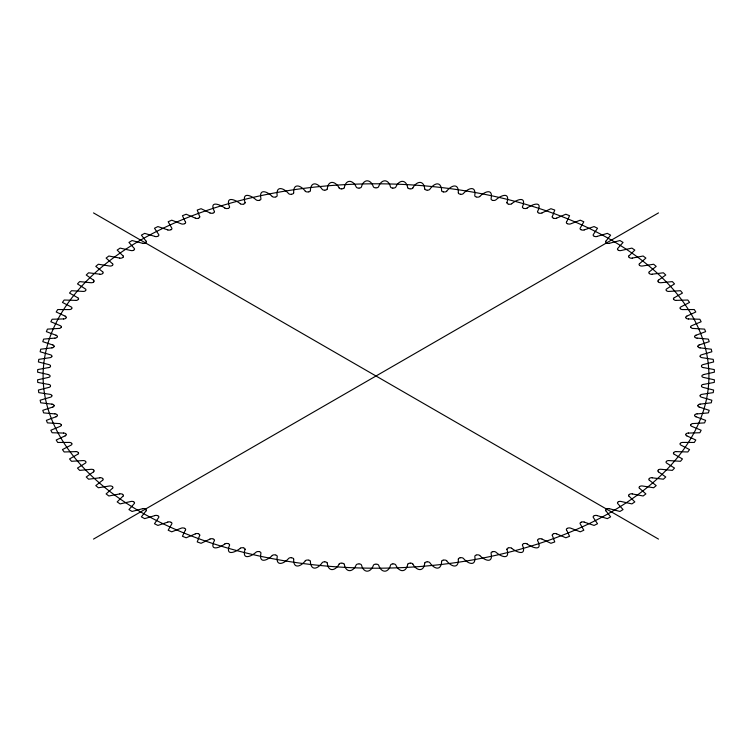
<?xml version="1.0" encoding="UTF-8"?>
<svg xmlns="http://www.w3.org/2000/svg" width="752" height="752" viewBox="0 0 752 752"><rect width="100%" height="100%" fill="white"/><g stroke="black" fill="none" stroke-linecap="round" stroke-linejoin="round"><path stroke-width="1.13" d="M50.459 366.271L50.478 366.008A2.576 1.485 0 0 0 48.899 364.588L38.408 361.966L38.521 361.101L38.766 359.371L49.82 357.689A2.576 1.485 0 0 0 51.879 356.476M701.541 385.804L701.522 385.945A2.576 1.485 0 0 0 703.101 387.412L713.592 390.034L713.479 390.899L713.234 392.629L702.18 394.311A2.576 1.485 0 0 0 700.121 395.524M293.637 192.86C293.242 182.604 300.744 185.274 305.378 191.234M458.363 559.14C458.758 569.396 451.256 566.726 446.622 560.766M310.35 190.623C310.811 180.724 317.88 182.915 322.223 189.354A2.576 1.485 0 0 0 324.77 190.19M441.65 561.377C441.189 571.276 434.12 569.085 429.777 562.646A2.576 1.485 0 0 0 427.23 561.81M245.03 549.439C241.73 560.353 250.886 556.828 256.178 552.109A2.576 1.485 0 0 1 258.979 551.592M506.97 202.561C510.27 191.647 501.114 195.172 495.822 199.891A2.576 1.485 0 0 1 493.021 200.408M54.069 346.437L53.994 346.7A2.576 1.485 0 0 1 51.935 347.894M697.931 405.582L698.006 405.3A2.576 1.485 0 0 1 700.065 404.106M327.252 188.893C328.22 179.672 335.486 181.082 339.218 187.991M424.748 563.107C423.78 572.328 416.514 570.918 412.782 564.009M229.492 545.247C225.158 556.217 234.897 552.635 240.386 548.246M522.508 206.753C526.842 195.783 517.103 199.365 511.614 203.754M344.275 187.68C345.948 178.882 352.989 179.747 356.307 187.135A2.576 1.485 0 0 0 358.685 188.122L358.901 188.056M407.725 564.32C406.052 573.118 399.011 572.253 395.693 564.865A2.576 1.485 0 0 0 393.315 563.878L392.976 563.944M214.348 540.594C208.981 551.536 219.274 548.001 224.951 543.912M537.652 211.406C543.019 200.464 532.726 203.999 527.049 208.088M61.185 327.176L61.062 327.43A2.576 1.485 0 0 1 58.797 328.492M690.806 424.852L690.938 424.57A2.576 1.485 0 0 1 693.203 423.508M199.647 535.48L197.231 541.929L199.797 542.841L201.075 543.292L209.94 539.118M552.353 216.52L554.769 210.071L553.491 209.611L550.925 208.708L542.06 212.882M185.434 529.934L182.435 536.298L186.158 537.774L195.379 533.882M566.566 222.066L569.565 215.702L565.842 214.226L556.621 218.118M78.302 299.315L78.105 299.587A2.576 1.485 0 0 1 75.576 300.433M673.698 452.685L673.895 452.413A2.576 1.485 0 0 1 676.424 451.567M412.782 187.991C416.514 181.082 423.78 179.672 424.748 188.893M339.218 564.009C335.486 570.918 328.22 572.328 327.252 563.107M146.076 510.824L141.385 516.85L144.657 518.636L154.827 515.618M605.924 241.176L610.615 235.15L607.343 233.364L597.173 236.382M93.605 281.981L93.633 281.962A2.576 1.485 0 0 1 90.907 282.714L79.637 281.615L77.484 283.908L85.164 288.796A2.576 1.485 0 0 1 85.756 290.451M446.622 191.234C451.256 185.274 458.758 182.604 458.363 192.86M305.378 560.766C300.744 566.726 293.242 569.396 293.637 559.14M122.924 496.207L117.171 501.913L120.104 503.896L130.763 501.509A2.576 1.485 0 0 1 133.649 501.781M629.076 255.793L634.829 250.087L631.896 248.104L621.237 250.491A2.576 1.485 0 0 1 618.351 250.219M479.691 196.507C484.786 191.412 493.359 188.066 491.065 198.838A2.576 1.485 0 0 0 492.541 200.295M272.309 555.493C267.214 560.588 258.641 563.934 260.935 553.162A2.576 1.485 0 0 0 259.459 551.705M112.368 488.396L106.107 493.923L108.861 495.991L119.718 493.923M639.632 263.604L645.893 258.077L643.139 256.009L632.282 258.077M122.802 257.466L122.557 257.635A2.576 1.485 0 0 1 119.69 258.115M629.415 494.384L629.49 494.327A2.576 1.485 0 0 1 632.31 493.885M102.545 480.284L95.795 485.604L98.343 487.757L109.378 486.018A2.576 1.485 0 0 1 112.208 486.469M649.455 271.716L656.205 266.396L653.657 264.243L642.622 265.982A2.576 1.485 0 0 1 639.792 265.531M93.464 471.871L86.236 476.994L88.595 479.212L99.772 477.811M658.536 280.129L665.764 275.006L663.405 272.788L652.228 274.189M145.38 242.99L145.672 242.821A2.576 1.485 0 0 0 146.142 241.157M606.685 508.972L606.356 509.17A2.576 1.485 0 0 0 605.858 510.843M93.511 539.09L658.489 212.91M77.653 454.302L69.541 458.946L71.487 461.296L82.852 460.591A2.576 1.485 0 0 1 85.521 461.286M674.347 297.698L682.459 293.054L680.513 290.704L669.148 291.409A2.576 1.485 0 0 1 666.479 290.714M171.052 229.651L170.76 229.783A2.576 1.485 0 0 1 167.743 229.924M581.343 522.17L581.305 522.189A2.576 1.485 0 0 1 584.257 522.076M184.597 223.654L184.296 223.786A2.576 1.485 0 0 1 181.27 223.833L171.747 220.186L168.175 221.765L171.738 228.035A2.576 1.485 0 0 1 171.118 229.689M567.675 528.233L567.807 528.177A2.576 1.485 0 0 1 570.73 528.167L580.253 531.814L583.825 530.235L580.262 523.965A2.576 1.485 0 0 1 580.882 522.311M65.114 435.869L56.203 440.005L57.707 442.458L69.146 442.43A2.576 1.485 0 0 1 71.675 443.285L71.609 443.351M686.886 316.131L695.797 311.995L694.293 309.542L682.854 309.57A2.576 1.485 0 0 1 680.325 308.715L680.419 308.687M198.321 218.212L198.669 218.08A2.576 1.485 0 0 0 199.722 216.51M584.21 229.886L594.099 226.568L597.52 228.26L593.394 234.408A2.576 1.485 0 0 0 593.864 236.081M167.79 522.114L157.901 525.432L154.48 523.74L158.606 517.592A2.576 1.485 0 0 0 158.136 515.919M553.472 533.864L553.369 533.911A2.576 1.485 0 0 0 552.278 535.49M55.977 416.777L46.37 420.349L47.423 422.887L58.797 423.555M696.023 335.223L705.63 331.651L704.577 329.113L693.203 328.445M609.524 243.253L619.958 240.546L623.06 242.435L617.834 248.31A2.576 1.485 0 0 0 618.003 249.993M142.476 508.747L132.042 511.454L128.94 509.565L134.166 503.69A2.576 1.485 0 0 0 133.997 502.007M52.725 407.048L42.798 410.329L43.343 412.04L43.625 412.886L54.924 413.901M699.275 344.952L709.202 341.671L708.929 340.816L708.375 339.114L697.076 338.099M259.412 200.248L259.261 200.276M492.588 551.752L493.058 551.648M703.712 374.534L714.4 372.184L714.325 370.454L714.278 369.58L703.393 367.568M460.13 557.824L460.168 557.824A2.576 1.485 0 0 0 458.288 559.131M291.513 194.232L291.87 194.176A2.576 1.485 0 0 0 293.712 192.869M48.607 367.568L37.722 369.58L37.628 371.319L37.6 372.184L48.288 374.534M703.393 384.432L714.278 382.42L714.325 381.546L714.4 379.816L703.712 377.466A2.576 1.485 0 0 1 701.879 376.085A2.576 1.485 0 0 1 703.693 374.665M308.104 191.929L307.982 191.939A2.576 1.485 0 0 1 305.312 191.262M443.981 560.061L444.018 560.061A2.576 1.485 0 0 1 446.688 560.738M325.09 190.106L325.259 190.096A2.576 1.485 0 0 0 327.327 188.902M426.91 561.894L426.788 561.904A2.576 1.485 0 0 0 424.673 563.098M51.926 347.856L40.73 349.201L40.335 350.921L40.147 351.786L50.346 354.765A2.576 1.485 0 0 1 51.935 356.185M700.074 404.144L711.27 402.799L711.665 401.079L711.853 400.214L701.654 397.235A2.576 1.485 0 0 1 700.065 395.815M341.803 188.837L342.179 188.808A2.576 1.485 0 0 0 344.35 187.69M676.415 300.386L687.826 300.02L689.556 302.426L681.03 306.825A2.576 1.485 0 0 0 680.146 308.433M75.585 451.614L64.174 451.98L62.444 449.574L70.97 445.175A2.576 1.485 0 0 0 71.854 443.567M410.113 563.173L409.868 563.182A2.576 1.485 0 0 0 407.65 564.31M54.924 338.099L43.625 339.114L43.071 340.816L42.798 341.671L52.725 344.952M697.076 413.901L708.375 412.886L708.929 411.184L709.202 410.329L699.275 407.048M58.797 328.445L47.423 329.113L46.37 331.651L55.977 335.223M693.203 423.555L704.577 422.887L705.63 420.349L696.023 416.777M688.456 318.933L699.877 319.252L701.155 321.753L691.887 325.607A2.576 1.485 0 0 0 690.712 327.158M63.544 433.067L52.123 432.748L50.845 430.247L60.113 426.393A2.576 1.485 0 0 0 61.288 424.842M63.544 318.933L52.123 319.252L50.845 321.753L60.113 325.607A2.576 1.485 0 0 1 61.288 327.158M688.456 433.067L699.877 432.748L701.155 430.247L691.887 426.393A2.576 1.485 0 0 1 690.712 424.842M392.854 188.047L393.315 188.066A2.576 1.485 0 0 0 395.759 187.145C398.917 179.69 406.108 178.929 407.725 187.68M358.817 563.944L358.732 563.934A2.576 1.485 0 0 0 356.241 564.855C353.083 572.31 345.892 573.071 344.275 564.32M409.868 188.818L409.821 188.808A2.576 1.485 0 0 1 407.65 187.69M75.585 300.386L64.174 300.02L62.444 302.426L70.97 306.825A2.576 1.485 0 0 1 71.854 308.433M676.415 451.614L687.826 451.98L689.556 449.574L681.03 445.175A2.576 1.485 0 0 1 680.146 443.567M342.132 563.182L342.179 563.192A2.576 1.485 0 0 1 344.35 564.31M426.873 190.106L426.788 190.096A2.576 1.485 0 0 1 424.673 188.902M700.074 347.856L711.27 349.201L711.665 350.921L711.853 351.786L701.654 354.765A2.576 1.485 0 0 0 700.065 356.185M51.926 404.144L40.73 402.799L40.335 401.079L40.147 400.214L50.346 397.235A2.576 1.485 0 0 0 51.935 395.815M325.005 561.885L325.259 561.904A2.576 1.485 0 0 1 327.327 563.098M443.652 191.892L444.018 191.939A2.576 1.485 0 0 0 446.688 191.262M308.019 560.061L307.982 560.061A2.576 1.485 0 0 0 305.312 560.738M460.572 194.242L460.168 194.176A2.576 1.485 0 0 1 458.288 192.869M291.391 557.749L291.87 557.824A2.576 1.485 0 0 1 293.712 559.131M48.607 384.432L37.722 382.42L37.628 380.681L37.6 379.816L48.288 377.466A2.576 1.485 0 0 0 50.121 376.085A2.576 1.485 0 0 0 48.307 374.665M99.772 274.189L88.595 272.788L86.236 275.006L93.464 280.129M652.228 477.811L663.405 479.212L665.764 476.994L658.536 471.871M119.718 258.077L108.861 256.009L106.107 258.077L112.368 263.604M632.282 493.923L643.139 495.991L645.893 493.923L639.632 488.396M142.476 243.253L132.042 240.546L128.94 242.435L134.166 248.31A2.576 1.485 0 0 1 133.997 249.993M609.524 508.747L619.958 511.454L623.06 509.565L617.834 503.69A2.576 1.485 0 0 1 618.003 502.007M154.827 236.382L144.657 233.364L141.385 235.15L146.076 241.176M597.173 515.618L607.343 518.636L610.615 516.85L605.924 510.824M552.278 216.51A2.576 1.485 0 0 0 553.275 218.127L553.754 218.24M167.79 229.886L157.901 226.568L154.48 228.26L158.606 234.408A2.576 1.485 0 0 1 158.136 236.081M584.21 522.114L594.099 525.432L597.52 523.74L593.394 517.592A2.576 1.485 0 0 1 593.864 515.919M198.631 533.911L198.669 533.92A2.576 1.485 0 0 1 199.722 535.49M567.403 223.654L567.807 223.823A2.576 1.485 0 0 0 570.73 223.833L580.253 220.186L583.825 221.765L580.262 228.035A2.576 1.485 0 0 0 580.882 229.689M184.466 528.289L184.296 528.214A2.576 1.485 0 0 0 181.27 528.167L171.747 531.814L168.175 530.235L171.738 523.965A2.576 1.485 0 0 0 171.118 522.311M686.886 435.869L695.797 440.005L694.293 442.458L682.854 442.43A2.576 1.485 0 0 0 680.325 443.285M65.114 316.131L56.203 311.995L57.707 309.542L69.146 309.57A2.576 1.485 0 0 0 71.675 308.715M581.117 229.727L581.305 229.811A2.576 1.485 0 0 0 584.257 229.924M195.379 218.118L186.158 214.226L182.435 215.702L185.434 222.066M556.621 533.882L565.842 537.774L569.565 536.298L566.566 529.934M674.347 454.302L682.459 458.946L680.513 461.296L669.148 460.591A2.576 1.485 0 0 0 666.479 461.286M77.653 297.698L69.541 293.054L71.487 290.704L82.852 291.409A2.576 1.485 0 0 0 85.521 290.714M209.94 212.882L201.075 208.708L198.509 209.611L197.231 210.071L199.647 216.52M542.06 539.118L550.925 543.292L552.203 542.841L554.769 541.929L552.353 535.48M606.648 243.009L606.356 242.83A2.576 1.485 0 0 1 605.858 241.157M93.511 212.91L658.489 539.09M224.951 208.088C219.274 203.999 208.981 200.464 214.348 211.406M527.049 543.912C532.726 548.001 543.019 551.536 537.652 540.594M145.644 509.17L145.672 509.179A2.576 1.485 0 0 1 146.142 510.843M240.386 203.754C234.897 199.365 225.158 195.783 229.492 206.753M511.614 548.246C517.103 552.635 526.842 556.217 522.508 545.247M122.51 494.327L122.557 494.365A2.576 1.485 0 0 0 119.69 493.885M649.455 480.284L656.205 485.604L653.657 487.757L642.622 486.018A2.576 1.485 0 0 0 639.792 486.469M102.545 271.716L95.795 266.396L98.343 264.243L109.378 265.982A2.576 1.485 0 0 0 112.208 265.531M629.415 257.616L629.49 257.673A2.576 1.485 0 0 0 632.31 258.115M272.309 196.507C267.214 191.412 258.641 188.066 260.935 198.838A2.576 1.485 0 0 1 259.459 200.295M479.691 555.493C484.786 560.588 493.359 563.934 491.065 553.162A2.576 1.485 0 0 1 492.541 551.705M629.076 496.207L634.829 501.913L631.896 503.896L621.237 501.509A2.576 1.485 0 0 0 618.351 501.781M122.924 255.793L117.171 250.087L120.104 248.104L130.763 250.491A2.576 1.485 0 0 0 133.649 250.219M658.367 281.962L658.395 281.981A2.576 1.485 0 0 0 661.093 282.714L672.363 281.615L674.516 283.908L666.836 288.796A2.576 1.485 0 0 0 666.244 290.451M78.199 452.554L78.105 452.413A2.576 1.485 0 0 0 75.576 451.567M673.698 299.315L673.895 299.587A2.576 1.485 0 0 0 676.424 300.433M61.194 424.852L61.062 424.57A2.576 1.485 0 0 0 58.797 423.508M690.853 327.242L690.938 327.43A2.576 1.485 0 0 0 693.203 328.492M54.069 405.582L53.994 405.3A2.576 1.485 0 0 0 51.935 404.106M697.931 346.437L698.006 346.7A2.576 1.485 0 0 0 700.065 347.894M506.97 549.439C510.27 560.353 501.114 556.828 495.822 552.109A2.576 1.485 0 0 0 493.021 551.592M245.03 202.561C241.73 191.647 250.886 195.172 256.178 199.891A2.576 1.485 0 0 0 258.979 200.408M441.65 190.623C441.189 180.724 434.12 182.915 429.777 189.354A2.576 1.485 0 0 1 427.23 190.19M310.35 561.377C310.811 571.276 317.88 569.085 322.223 562.646A2.576 1.485 0 0 1 324.77 561.81M701.541 366.224L701.522 366.055A2.576 1.485 0 0 1 703.101 364.588L713.592 361.966L713.479 361.101L713.234 359.371L702.18 357.689A2.576 1.485 0 0 1 700.121 356.476M50.459 385.804L50.478 385.992A2.576 1.485 0 0 1 48.899 387.412L38.408 390.034L38.521 390.899L38.766 392.629L49.82 394.311A2.576 1.485 0 0 1 51.879 395.524M606.61 508.935A2.576 1.485 0 0 1 609.562 508.709M629.02 496.235A2.576 1.485 0 0 1 629.095 494.515M639.567 488.424A2.576 1.485 0 0 1 639.491 486.704M649.399 480.312A2.576 1.485 0 0 1 649.164 478.592M649.446 478.347A2.576 1.485 0 0 1 652.247 477.774M658.479 471.899A2.576 1.485 0 0 1 658.094 470.197M658.348 469.944A2.576 1.485 0 0 1 661.093 469.286L672.363 470.385L674.516 468.092L666.836 463.204A2.576 1.485 0 0 1 666.244 461.549M674.3 454.33A2.576 1.485 0 0 1 673.604 452.657M686.839 435.897A2.576 1.485 0 0 1 685.852 434.28M686.012 433.998A2.576 1.485 0 0 1 688.456 433.03M695.985 416.815A2.576 1.485 0 0 1 694.707 415.264M694.81 414.972A2.576 1.485 0 0 1 697.076 413.854M699.247 407.086A2.576 1.485 0 0 1 697.828 405.582M701.447 385.701A2.576 1.485 0 0 1 703.374 384.394M703.374 367.606A2.576 1.485 0 0 1 701.447 366.299M697.828 346.418A2.576 1.485 0 0 1 699.247 344.914M697.076 338.146A2.576 1.485 0 0 1 694.81 337.028M694.707 336.736A2.576 1.485 0 0 1 695.985 335.185M688.456 318.97A2.576 1.485 0 0 1 686.012 318.002M685.852 317.72A2.576 1.485 0 0 1 686.839 316.103M673.604 299.343A2.576 1.485 0 0 1 674.3 297.67M658.094 281.803A2.576 1.485 0 0 1 658.479 280.101M652.247 274.226A2.576 1.485 0 0 1 649.446 273.653M649.164 273.408A2.576 1.485 0 0 1 649.399 271.688M639.491 265.296A2.576 1.485 0 0 1 639.567 263.576M629.095 257.485A2.576 1.485 0 0 1 629.02 255.765M609.562 243.291A2.576 1.485 0 0 1 606.61 243.065M597.21 236.419A2.576 1.485 0 0 1 594.249 236.278M567.337 223.701A2.576 1.485 0 0 1 566.491 222.056M556.668 218.155A2.576 1.485 0 0 1 553.698 218.287M542.107 212.91A2.576 1.485 0 0 1 539.165 213.136M538.714 212.985A2.576 1.485 0 0 1 537.577 211.397M527.096 208.116A2.576 1.485 0 0 1 524.172 208.426M523.721 208.295A2.576 1.485 0 0 1 522.433 206.744M511.67 203.783A2.576 1.485 0 0 1 508.784 204.177M508.314 204.065A2.576 1.485 0 0 1 506.895 202.551M479.748 196.535A2.576 1.485 0 0 1 476.947 197.109M476.458 197.015A2.576 1.485 0 0 1 474.775 195.605C476.326 185.086 468.101 188.103 463.279 193.621A2.576 1.485 0 0 1 460.591 194.307M443.501 191.939A2.576 1.485 0 0 1 441.574 190.632M412.857 188A2.576 1.485 0 0 1 410.319 188.902M392.798 188.103A2.576 1.485 0 0 1 390.532 186.994C388.436 178.591 381.33 178.967 378.547 186.797A2.576 1.485 0 0 1 376.254 187.859M375.746 187.859A2.576 1.485 0 0 1 373.387 186.806C370.717 178.873 363.63 178.675 361.392 186.975A2.576 1.485 0 0 1 359.202 188.103M341.681 188.902A2.576 1.485 0 0 1 339.143 188M310.426 190.632A2.576 1.485 0 0 1 308.499 191.939M291.409 194.307A2.576 1.485 0 0 1 288.665 193.649C283.889 188.028 275.805 185.124 277.15 195.605A2.576 1.485 0 0 1 275.542 197.015M275.053 197.109A2.576 1.485 0 0 1 272.252 196.535M245.105 202.551A2.576 1.485 0 0 1 243.686 204.065M243.216 204.177A2.576 1.485 0 0 1 240.33 203.783M229.567 206.744A2.576 1.485 0 0 1 228.279 208.295M227.828 208.426A2.576 1.485 0 0 1 224.904 208.116M214.423 211.397A2.576 1.485 0 0 1 213.286 212.985M212.835 213.136A2.576 1.485 0 0 1 209.893 212.91M198.302 218.287A2.576 1.485 0 0 1 195.332 218.155M185.509 222.056A2.576 1.485 0 0 1 184.663 223.701M157.751 236.278A2.576 1.485 0 0 1 154.79 236.419M145.39 243.065A2.576 1.485 0 0 1 142.438 243.291M122.98 255.765A2.576 1.485 0 0 1 122.905 257.485M112.433 263.576A2.576 1.485 0 0 1 112.509 265.296M102.601 271.688A2.576 1.485 0 0 1 102.836 273.408M102.554 273.653A2.576 1.485 0 0 1 99.753 274.226M93.521 280.101A2.576 1.485 0 0 1 93.906 281.803M77.7 297.67A2.576 1.485 0 0 1 78.396 299.343M65.161 316.103A2.576 1.485 0 0 1 66.148 317.72M65.988 318.002A2.576 1.485 0 0 1 63.544 318.97M56.015 335.185A2.576 1.485 0 0 1 57.293 336.736M57.19 337.028A2.576 1.485 0 0 1 54.924 338.146M52.753 344.914A2.576 1.485 0 0 1 54.172 346.418M50.553 366.299A2.576 1.485 0 0 1 48.626 367.606M48.626 384.394A2.576 1.485 0 0 1 50.553 385.701M54.172 405.582A2.576 1.485 0 0 1 52.753 407.086M54.924 413.854A2.576 1.485 0 0 1 57.19 414.972M57.293 415.264A2.576 1.485 0 0 1 56.015 416.815M63.544 433.03A2.576 1.485 0 0 1 65.988 433.998M66.148 434.28A2.576 1.485 0 0 1 65.161 435.897M78.396 452.657A2.576 1.485 0 0 1 77.7 454.33M85.756 461.549A2.576 1.485 0 0 1 85.211 463.232L77.484 468.092L79.637 470.385L90.917 469.333A2.576 1.485 0 0 1 93.652 469.944M93.906 470.197A2.576 1.485 0 0 1 93.521 471.899M99.753 477.774A2.576 1.485 0 0 1 102.554 478.347M102.836 478.592A2.576 1.485 0 0 1 102.601 480.312M112.509 486.704A2.576 1.485 0 0 1 112.433 488.424M122.905 494.515A2.576 1.485 0 0 1 122.98 496.235M142.438 508.709A2.576 1.485 0 0 1 145.39 508.935M154.79 515.581A2.576 1.485 0 0 1 157.751 515.722M167.743 522.076A2.576 1.485 0 0 1 170.723 522.123M184.663 528.299A2.576 1.485 0 0 1 185.509 529.944M195.332 533.845A2.576 1.485 0 0 1 198.302 533.713M209.893 539.09A2.576 1.485 0 0 1 212.835 538.864M213.286 539.015A2.576 1.485 0 0 1 214.423 540.603M224.904 543.884A2.576 1.485 0 0 1 227.828 543.574M228.279 543.705A2.576 1.485 0 0 1 229.567 545.256M240.33 548.217A2.576 1.485 0 0 1 243.216 547.823M243.686 547.935A2.576 1.485 0 0 1 245.105 549.449M272.252 555.465A2.576 1.485 0 0 1 275.053 554.891M275.542 554.985A2.576 1.485 0 0 1 277.225 556.395C275.674 566.914 283.899 563.897 288.721 558.379A2.576 1.485 0 0 1 291.409 557.693M308.499 560.061A2.576 1.485 0 0 1 310.426 561.368M339.143 564A2.576 1.485 0 0 1 341.681 563.098M359.202 563.897A2.576 1.485 0 0 1 361.468 565.006C363.564 573.409 370.67 573.033 373.453 565.203A2.576 1.485 0 0 1 375.746 564.141M376.254 564.141A2.576 1.485 0 0 1 378.613 565.194C381.283 573.127 388.37 573.325 390.608 565.025A2.576 1.485 0 0 1 392.798 563.897M410.319 563.098A2.576 1.485 0 0 1 412.857 564M441.574 561.368A2.576 1.485 0 0 1 443.501 560.061M460.591 557.693A2.576 1.485 0 0 1 463.335 558.351C468.111 563.972 476.195 566.876 474.85 556.395A2.576 1.485 0 0 1 476.458 554.985M476.947 554.891A2.576 1.485 0 0 1 479.748 555.465M506.895 549.449A2.576 1.485 0 0 1 508.314 547.935M508.784 547.823A2.576 1.485 0 0 1 511.67 548.217M522.433 545.256A2.576 1.485 0 0 1 523.721 543.705M524.172 543.574A2.576 1.485 0 0 1 527.096 543.884M537.577 540.603A2.576 1.485 0 0 1 538.714 539.015M539.165 538.864A2.576 1.485 0 0 1 542.107 539.09M553.698 533.713A2.576 1.485 0 0 1 556.668 533.845M566.491 529.944A2.576 1.485 0 0 1 567.337 528.299M594.249 515.722A2.576 1.485 0 0 1 597.21 515.581M209.545 542.455A332.92 192.211 0 0 0 708.92 376A332.92 192.211 0 0 0 209.545 209.545A332.92 192.211 0 0 0 209.545 542.455"/></g></svg>
